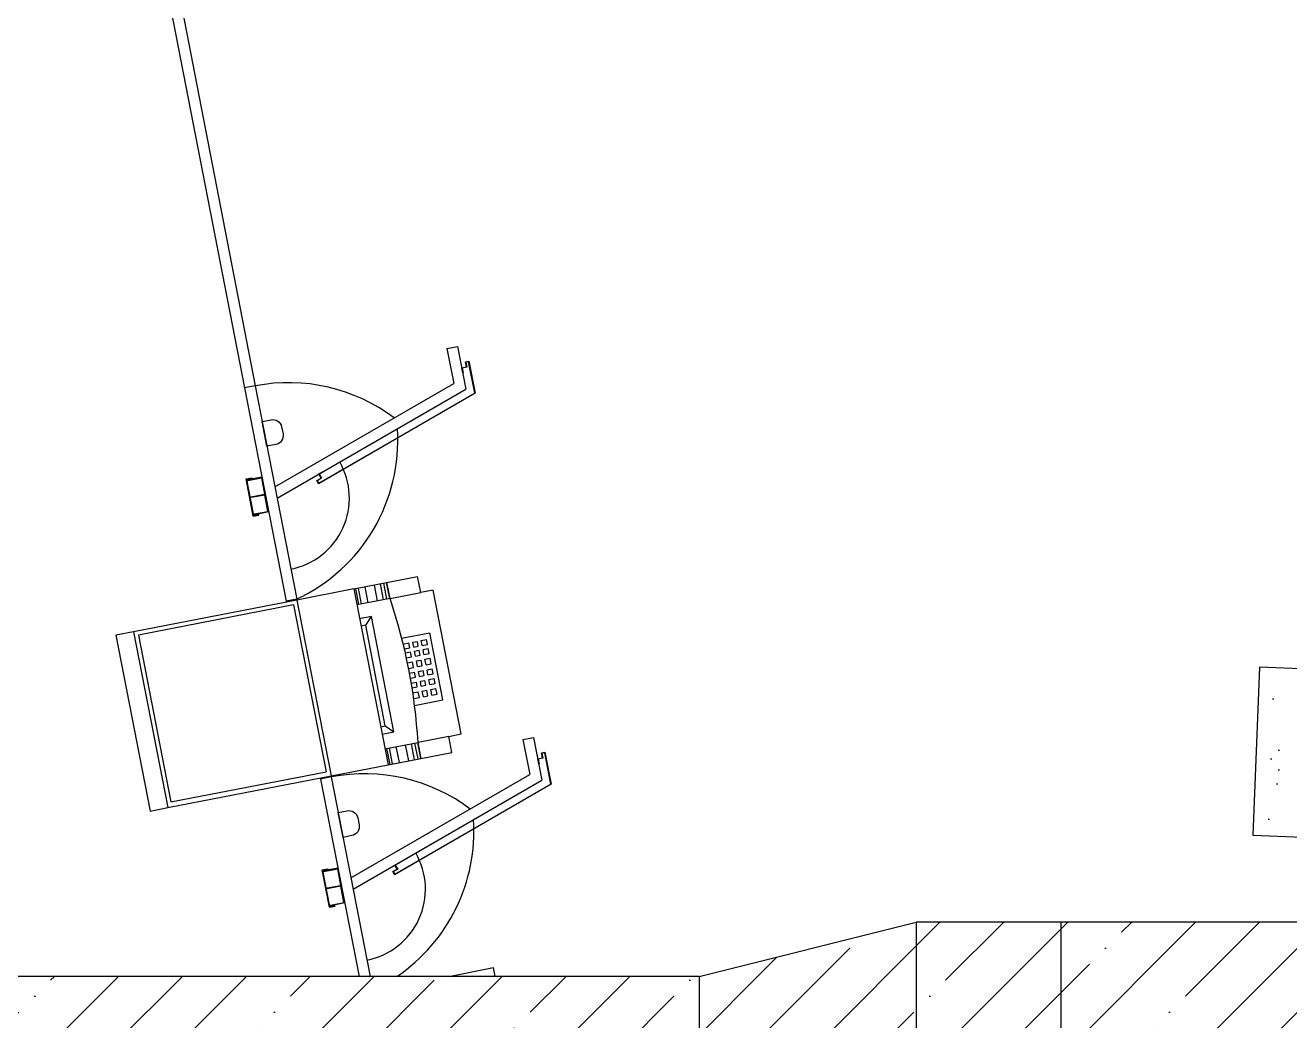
# Model space of a CAD drawing. Extents: x 372.3 to 443.5, y -41.5 to 0.6.
# Drawn here: x 412.201 to 415.698, y -26.789 to -24.038 of the extents above; entities that cross this region are included whole.
import ezdxf

# ---------------------------------------------------------------- set-up
doc = ezdxf.new("R2010")
doc.units = 0
doc.header["$MEASUREMENT"] = 0
for name, color, linetype in [('A1ALV70', 145, 'CONTINUOUS'), ('A1MOBI', 253, 'CONTINUOUS'), ('A2HACHU', 11, 'CONTINUOUS'), ('AC-DUTOS', 14, 'CONTINUOUS'), ('AC-DUTOSMANTIDOS', 252, 'CONTINUOUS'), ('AC-MOVEIS', 252, 'CONTINUOUS')]:
    doc.layers.add(name, color=color, linetype=linetype)

msp = doc.modelspace()

# ---------------------------------------------------------------- hatches: boundary and pattern name
at = {"layer": 'A2HACHU'}
h = msp.add_hatch(dxfattribs=at)
h.set_pattern_fill('AR-CONC,_O', color=256, scale=0.05, double=1)
h.set_pattern_definition([(50, (387.43742, -23.28168), (0.35863, -0.031376), [0.0375, -0.4125]), (355, (387.43742, -23.28168), (-0.0693757, 0.376096), [0.03, -0.33]), (100.4514, (387.4673, -23.2843), (0.2892547, 0.3447198), [0.03187, -0.350571]), (46.1842, (387.4374, -23.1817), (0.5336205, -0.0827595), [0.05625, -0.61875]), (96.6356, (387.4819, -23.1886), (0.467331, 0.487059), [0.047805, -0.525856]), (351.1842, (387.4374, -23.1817), (0.467331, 0.487059), [0.045, -0.495]), (21, (387.48742, -23.20668), (0.2984535, -0.2013094), [0.0375, -0.4125]), (326, (387.48742, -23.20668), (0.1216577, 0.362575), [0.03, -0.33]), (71.4514, (387.5123, -23.22346), (0.4201113, 0.1612652), [0.03187, -0.350571]), (37.5, (387.43742, -23.28168), (0.0060799, 0.1664469), [0, -0.326, 0, -0.335, 0, -0.33125]), (7.5, (387.43742, -23.28168), (0.1315348, 0.1972059), [0, -0.191, 0, -0.3185, 0, -0.12625]), (327.5, (387.32592, -23.28168), (0.2669112, -0.01127744), [0, -0.125, 0, -0.39, 0, -0.5175]), (317.5, (387.27592, -23.28168), (0.291593, 0.0500525), [0, -0.1625, 0, -0.259, 0, -0.3675])])
h.paths.add_polyline_path([(416.145, -26.298), (416.1636, -25.8334), (415.6141, -25.8114), (415.5955, -26.276)])
at = {"layer": 'AC-DUTOSMANTIDOS'}
h = msp.add_hatch(dxfattribs=at)
h.set_pattern_fill('ANSI35', color=256, style=0)
h.set_pattern_definition([(45, (43.55946, 56.62904), (-0.1767767, 0.1767767), []), (45, (43.73624, 56.62904), (-0.1767767, 0.1767767), [0.3125, -0.0625, 0, -0.0625])])
h.paths.add_polyline_path([(410.2303, -26.7016), (410.0165, -26.7433), (410.1884, -27.6267), (410.4022, -27.5851)])
h.paths.add_polyline_path([(410.6004, -26.666), (410.4136, -26.666), (410.2303, -26.7016), (410.4022, -27.5851), (410.5004, -27.566), (410.6004, -27.566)])
h.paths.add_polyline_path([(410.8118, -26.666), (410.6004, -26.666), (410.6004, -27.566), (410.8118, -27.566)])
h.paths.add_polyline_path([(414.0652, -26.666), (410.9618, -26.666), (410.9618, -27.566), (414.0652, -27.566)])
h.paths.add_polyline_path([(414.6652, -26.516), (414.0652, -26.666), (414.0652, -27.566), (414.6652, -27.716)])
h.paths.add_polyline_path([(415.0652, -26.516), (414.6652, -26.516), (414.6652, -27.716), (415.0652, -27.716)])
h.paths.add_polyline_path([(418.3369, -26.516), (415.0652, -26.516), (415.0652, -27.316), (415.1152, -27.316), (418.3369, -27.316)])
h.paths.add_polyline_path([(415.1152, -27.316), (415.0652, -27.316), (415.0652, -27.716, -0.414214), (415.1652, -27.816), (415.5652, -27.816), (415.5652, -27.766, 0.414214)])
h.paths.add_polyline_path([(418.9369, -26.516), (418.3369, -26.516), (418.3369, -27.316), (418.9369, -27.566)])
h.paths.add_polyline_path([(419.3369, -26.516), (418.9369, -26.516), (418.9369, -27.566), (419.3369, -27.566)])
h.paths.add_polyline_path([(417.3021, -25.9109), (417.2429, -25.7986), (417.3021, -25.6626), (417.237, -25.574), (417.2725, -25.4439), (417.2015, -25.3493), (417.2015, -25.2074), (417.1068, -25.1424), (417.0831, -25.0242), (416.9707, -25.0005), (416.8996, -24.9119), (416.7398, -24.9473), (416.6451, -24.8764), (416.5327, -24.9237), (416.4345, -24.9237), (416.4345, -25.1737), (416.5831, -25.1737), (416.6099, -25.1624), (416.6819, -25.2163), (416.7305, -25.2055), (416.7687, -25.2136), (416.9515, -25.339), (416.9515, -25.4327), (416.9991, -25.4961), (416.964, -25.6246), (417.0155, -25.6947), (416.9658, -25.8089), (417.0257, -25.9226), (416.9694, -26.0553), (417.0286, -26.2272), (416.9642, -26.3383), (417.0166, -26.4954), (417.0166, -26.516), (417.2666, -26.516), (417.2666, -26.4547), (417.237, -26.3661), (417.3021, -26.2538), (417.237, -26.0646)])
h.paths.add_polyline_path([(416.4345, -24.8651), (416.0645, -24.8651), (416.0645, -25.2351), (416.4345, -25.2351)])
h.paths.add_polyline_path([(421.4358, -25.88), (421.3619, -25.7325), (421.4255, -25.5602), (421.3618, -25.433), (421.3806, -25.368), (421.3806, -25.2351), (421.1306, -25.2351), (421.1306, -25.3326), (421.0944, -25.4575), (421.1534, -25.5753), (421.0899, -25.7475), (421.158, -25.8835), (421.0899, -26.0285), (421.158, -26.1962), (421.0854, -26.3775), (421.1353, -26.4636), (421.1353, -26.516), (421.3853, -26.516), (421.3853, -26.3011), (421.4275, -26.1956), (421.3627, -26.0358)])
h.paths.add_polyline_path([(421.4345, -24.8651), (421.0645, -24.8651), (421.0645, -25.2351), (421.4345, -25.2351)])
h.paths.add_polyline_path([(419.3869, -27.166), (419.3369, -27.166), (419.3369, -27.566, -0.414214), (419.4369, -27.666), (419.8369, -27.666), (419.8369, -27.616, 0.414214)])
h.paths.add_polyline_path([(419.8369, -27.666), (419.4369, -27.666), (419.4369, -30.3545), (419.8369, -30.3545)])
h.paths.add_polyline_path([(421.0645, -29.8866), (421.0215, -29.8866), (420.9609, -29.8607), (420.8917, -29.8952), (420.811, -29.8607), (420.7245, -29.8952), (420.6293, -29.8607), (420.5572, -29.8952), (420.4765, -29.8607), (420.3987, -29.8981), (420.3006, -29.8607), (420.2285, -29.901), (420.1449, -29.8607), (420.0613, -29.901), (419.9863, -29.8607), (419.8883, -29.8866), (419.8369, -29.8866), (419.8369, -30.1366), (419.9208, -30.1366), (419.9548, -30.1276), (420.0551, -30.1815), (420.2252, -30.0995), (420.41, -30.1701), (420.5558, -30.1), (420.7287, -30.1628), (420.8853, -30.1002), (420.9702, -30.1366), (421.0645, -30.1366)])
h.paths.add_polyline_path([(421.4345, -29.825), (421.0645, -29.825), (421.0645, -30.195), (421.4345, -30.195)])
h.paths.add_polyline_path([(419.8369, -30.3545), (419.4369, -30.3545), (419.5119, -30.7545), (419.7619, -30.7545)])
h.paths.add_polyline_path([(415.5652, -27.816), (415.1652, -27.816), (415.1652, -30.3545), (415.5652, -30.3545)])
h.paths.add_polyline_path([(416.0645, -29.8712), (416.0465, -29.8704), (416.0293, -29.8674), (416.0189, -29.8653), (416.0086, -29.8632), (415.9985, -29.8614), (415.9884, -29.8602), (415.9782, -29.8599), (415.9679, -29.8607), (415.9575, -29.8624), (415.9469, -29.8646), (415.9363, -29.8671), (415.9187, -29.8712), (415.8985, -29.874), (415.8789, -29.873), (415.8622, -29.8696), (415.8518, -29.8672), (415.8414, -29.8648), (415.8312, -29.8627), (415.821, -29.8612), (415.8108, -29.8606), (415.8008, -29.8612), (415.7908, -29.8627), (415.7808, -29.8648), (415.771, -29.8672), (415.7548, -29.8712), (415.7373, -29.874), (415.7206, -29.873), (415.7063, -29.8696), (415.6974, -29.8671), (415.6883, -29.8646), (415.679, -29.8624), (415.6695, -29.8607), (415.6596, -29.8599), (415.6492, -29.8602), (415.6385, -29.8614), (415.6273, -29.8632), (415.6158, -29.8653), (415.5959, -29.8688), (415.5787, -29.8706), (415.5652, -29.8711), (415.5652, -30.1211), (415.5908, -30.1222), (415.6137, -30.1251), (415.6345, -30.1293), (415.6534, -30.1342), (415.6707, -30.1394), (415.6866, -30.1443), (415.7015, -30.1483), (415.7155, -30.151), (415.7289, -30.152), (415.7418, -30.1515), (415.7542, -30.1499), (415.7662, -30.1476), (415.7778, -30.145), (415.7963, -30.1408), (415.8153, -30.1388), (415.8341, -30.1406), (415.8527, -30.1437), (415.8637, -30.1454), (415.8753, -30.1465), (415.8875, -30.1469), (415.9004, -30.146), (415.9144, -30.1438), (415.9295, -30.1404), (415.9462, -30.1363), (415.9647, -30.132), (415.9853, -30.1279), (416.0083, -30.1244), (416.034, -30.122), (416.0645, -30.1211)])
h.paths.add_polyline_path([(416.4345, -29.825), (416.0645, -29.825), (416.0645, -30.195), (416.4345, -30.195)])
h.paths.add_polyline_path([(415.1652, -29.6375), (415.1347, -29.6384), (415.1045, -29.6408), (415.0751, -29.6441), (415.0467, -29.6479), (415.0193, -29.6515), (414.993, -29.6546), (414.9678, -29.6566), (414.9437, -29.6571), (414.9207, -29.6555), (414.8988, -29.6524), (414.8778, -29.6483), (414.8575, -29.6436), (414.8377, -29.6389), (414.8185, -29.6349), (414.7995, -29.6319), (414.7806, -29.6305), (414.7618, -29.6311), (414.7428, -29.6334), (414.7236, -29.6367), (414.704, -29.6406), (414.6839, -29.6446), (414.6631, -29.6481), (414.6416, -29.6506), (414.6191, -29.6515), (414.5957, -29.6506), (414.5715, -29.6481), (414.5468, -29.6445), (414.5218, -29.6404), (414.4968, -29.6362), (414.4721, -29.6325), (414.4479, -29.6298), (414.4245, -29.6285), (414.402, -29.629), (414.3806, -29.6311), (414.36, -29.6341), (414.3404, -29.6376), (414.3216, -29.6412), (414.3037, -29.6444), (414.2865, -29.6467), (414.2699, -29.6475), (414.254, -29.6467), (414.2386, -29.6444), (414.2232, -29.6412), (414.2077, -29.6375), (414.1919, -29.6338), (414.1754, -29.6306), (414.158, -29.6284), (414.1395, -29.6275), (414.1197, -29.6284), (414.0988, -29.6306), (414.0772, -29.6338), (414.055, -29.6374), (414.055, -29.6374), (414.0333, -29.641), (414.0117, -29.644), (413.9908, -29.646), (413.9709, -29.6465), (413.9524, -29.6453), (413.935, -29.6425), (413.9185, -29.6388), (413.9026, -29.6346), (413.887, -29.6305), (413.8715, -29.6269), (413.8582, -29.6248), (413.8536, -29.6275), (413.8516, -29.6242), (413.8395, -29.6235), (413.8226, -29.6244), (413.8051, -29.6269), (413.7873, -29.6305), (413.7693, -29.6345), (413.7512, -29.6386), (413.7334, -29.6421), (413.7159, -29.6446), (413.699, -29.6455), (413.6828, -29.6446), (413.6603, -29.641), (413.6602, -29.6404), (413.6519, -29.6385), (413.6368, -29.6344), (413.6218, -29.6302), (413.6065, -29.6265), (413.5908, -29.6238), (413.5746, -29.6225), (413.5577, -29.623), (413.5403, -29.625), (413.5225, -29.6281), (413.5046, -29.6316), (413.4869, -29.6352), (413.4694, -29.6384), (413.4524, -29.6407), (413.4288, -29.6419), (413.4061, -29.6384), (413.3917, -29.6351), (413.3775, -29.6314), (413.363, -29.6276), (413.3481, -29.6242), (413.3325, -29.6217), (413.3158, -29.6205), (413.2978, -29.6209), (413.2783, -29.6227), (413.2571, -29.6254), (413.234, -29.6286), (413.2089, -29.6319), (413.1814, -29.6347), (413.1516, -29.6367), (413.1206, -29.6375), (413.1206, -29.8875), (413.1621, -29.8872), (413.1967, -29.8865), (413.2241, -29.8857), (413.2457, -29.8849), (413.2627, -29.8845), (413.2833, -29.8848), (413.3035, -29.8888), (413.3225, -29.8957), (413.335, -29.9007), (413.3482, -29.9057), (413.3621, -29.9104), (413.3767, -29.9144), (413.392, -29.9172), (413.4081, -29.9185), (413.425, -29.9179), (413.4425, -29.9159), (413.4604, -29.9128), (413.4786, -29.9093), (413.4968, -29.9058), (413.5149, -29.9029), (413.5327, -29.9009), (413.5499, -29.9005), (413.5665, -29.902), (413.5826, -29.9049), (413.5983, -29.9088), (413.6138, -29.9132), (413.6293, -29.9176), (413.645, -29.9214), (413.661, -29.9241), (413.6775, -29.9253), (413.6946, -29.9245), (413.7123, -29.9221), (413.7301, -29.9186), (413.7481, -29.9145), (413.7659, -29.9103), (413.7853, -29.9061), (413.7853, -29.9062), (413.8003, -29.9037), (413.8237, -29.9016), (413.8463, -29.9044), (413.8614, -29.9074, -0.000018), (413.8613, -29.9074), (413.875, -29.9105), (413.8897, -29.9139), (413.9052, -29.9168), (413.9217, -29.9188), (413.9395, -29.9194), (413.9487, -29.9188), (413.9511, -29.9184), (414.1274, -29.8841), (414.1304, -29.8998), (414.1499, -29.9026), (414.1677, -29.9063), (414.1851, -29.9104), (414.2022, -29.9144), (414.2195, -29.9178), (414.2371, -29.9201), (414.2553, -29.9208), (414.2745, -29.9195), (414.2945, -29.9166), (414.3154, -29.9126), (414.3371, -29.908), (414.3596, -29.9035), (414.3829, -29.8995), (414.4069, -29.8967), (414.4316, -29.8954), (414.4569, -29.8962), (414.4826, -29.8986), (414.5084, -29.9021), (414.5342, -29.9063), (414.5595, -29.9106), (414.5842, -29.9145), (414.608, -29.9174), (414.6307, -29.919), (414.652, -29.9187), (414.672, -29.917), (414.691, -29.9143), (414.7091, -29.9111), (414.7265, -29.9078), (414.7434, -29.905), (414.76, -29.9031), (414.7764, -29.9026), (414.7928, -29.9038), (414.8096, -29.9064), (414.8272, -29.9098), (414.8458, -29.9135), (414.8658, -29.9169), (414.8876, -29.9196), (414.9115, -29.921), (414.9379, -29.9206), (414.9669, -29.918), (414.9977, -29.9138), (415.0294, -29.9084), (415.0609, -29.9026), (415.0913, -29.8969), (415.1196, -29.8921), (415.1448, -29.8888), (415.1652, -29.8876)])
h.paths.add_polyline_path([(413.1206, -29.572), (412.7506, -29.572), (412.7506, -29.942), (413.1206, -29.942)])
h.paths.add_polyline_path([(415.5652, -30.3545), (415.1652, -30.3545), (415.2402, -30.7545), (415.4902, -30.7545)])
h.paths.add_polyline_path([(411.4257, -27.1627), (412.2457, -27.1627), (412.2457, -26.9827), (411.4257, -26.9827)], flags=24)
h.paths.add_polyline_path([(414.94, -27.6044), (414.94, -26.6872), (414.76, -26.6872), (414.76, -27.6044)], flags=24)
h.paths.add_polyline_path([(416.2946, -26.9892), (417.1146, -26.9892), (417.1146, -26.8092), (416.2946, -26.8092)], flags=24)
h.paths.add_polyline_path([(419.7119, -29.5811), (419.7119, -28.7611), (419.5319, -28.7611), (419.5319, -29.5811)], flags=24)
h.paths.add_polyline_path([(415.4402, -29.5811), (415.4402, -28.7611), (415.2602, -28.7611), (415.2602, -29.5811)], flags=24)

# ---------------------------------------------------------------- linework, layer by layer
at = {"layer": 'A1ALV70'}
msp.add_lwpolyline([(415.6141, -25.8114), (415.5955, -26.276), (416.145, -26.298), (416.1636, -25.8334)], close=True, dxfattribs=at)
at = {"layer": 'A1MOBI'}
for p, q in [((412.483, -23.3701), (412.8079, -25.0399)), ((412.5136, -23.3701), (412.8373, -25.0341))]:
    msp.add_line(p, q, dxfattribs=at)
at = {"layer": 'AC-DUTOS', "ltscale": 0.2}
for p, q in [((414.0652, -26.666), (414.6652, -26.516)), ((428.1425, -26.516), (414.6652, -26.516)), ((414.6652, -26.516), (414.6652, -27.716)), ((415.0652, -26.516), (415.0652, -27.716)), ((414.0652, -26.666), (410.4136, -26.666)), ((414.0652, -26.666), (414.0652, -27.566))]:
    msp.add_line(p, q, dxfattribs=at)
at = {"layer": 'AC-MOVEIS'}
for p, q in [((413.3674, -24.931), (413.3968, -24.9253)), ((413.3968, -24.9253), (413.4197, -25.0427)), ((413.3674, -24.931), (413.3861, -25.0274)), ((412.8373, -25.0341), (412.8079, -25.0399)), ((412.8373, -25.0341), (412.9519, -25.6231)), ((412.8916, -25.313), (413.3861, -25.0274)), ((412.8079, -25.0399), (412.9225, -25.6288)), ((412.8977, -25.3442), (413.4197, -25.0427)), ((412.812, -25.2912), (412.8277, -25.2881)), ((412.832, -25.3943), (412.812, -25.2912)), ((412.8143, -25.2928), (412.828, -25.2901)), ((412.8336, -25.3919), (412.8143, -25.2928)), ((412.8558, -25.2862), (412.8166, -25.2939)), ((412.8166, -25.2939), (412.8169, -25.2958)), ((412.8169, -25.2958), (412.8542, -25.2886)), ((412.8277, -25.2881), (412.828, -25.2901)), ((412.8542, -25.2886), (412.863, -25.3337)), ((412.8745, -25.3824), (412.8558, -25.2862)), ((412.8257, -25.341), (412.863, -25.3337)), ((412.8261, -25.343), (412.8257, -25.341)), ((412.8634, -25.3357), (412.8261, -25.343)), ((412.8722, -25.3809), (412.8634, -25.3357)), ((412.8349, -25.3881), (412.8722, -25.3809)), ((412.8745, -25.3824), (412.8353, -25.3901)), ((412.832, -25.3943), (412.8477, -25.3912)), ((412.8336, -25.3919), (412.8473, -25.3893)), ((412.8353, -25.3901), (412.8349, -25.3881)), ((412.8477, -25.3912), (412.8473, -25.3893)), ((413.11, -25.5954), (413.2862, -25.5611)), ((413.1217, -25.5931), (413.1303, -25.6373)), ((413.1405, -25.5895), (413.1491, -25.6336)), ((413.1662, -25.5845), (413.1748, -25.6286)), ((413.1826, -25.5813), (413.1912, -25.6254)), ((413.192, -25.5794), (413.2006, -25.6236)), ((413.1998, -25.5779), (413.2084, -25.6221)), ((413.2102, -25.6218), (413.2016, -25.5776)), ((413.2948, -25.6053), (413.2862, -25.5611)), ((412.9525, -25.626), (412.501, -25.7139)), ((412.9519, -25.6231), (412.9225, -25.6288)), ((412.9519, -25.6231), (412.9225, -25.6288)), ((413.11, -25.5954), (412.9525, -25.626)), ((412.9525, -25.626), (413.047, -26.1119)), ((413.11, -25.5954), (413.2045, -26.0813)), ((413.1147, -25.5945), (413.1233, -25.6387)), ((413.2102, -25.6218), (413.1186, -25.6396)), ((413.2102, -25.6218), (413.2948, -25.6053)), ((413.3292, -25.5986), (413.2948, -25.6053)), ((413.4065, -25.9961), (413.3292, -25.5986)), ((412.9434, -25.6395), (412.5144, -25.723)), ((412.9434, -25.6395), (413.0332, -26.1006)), ((413.1587, -25.6714), (413.126, -25.6778)), ((413.1427, -25.6956), (413.13, -25.698)), ((413.1427, -25.6956), (413.1587, -25.6714)), ((413.1968, -25.9739), (413.1427, -25.6956)), ((413.2207, -25.9903), (413.1587, -25.6714)), ((412.501, -25.7139), (412.4519, -25.7234)), ((412.4519, -25.7234), (412.5464, -26.2093)), ((412.501, -25.7139), (412.5955, -26.1998)), ((412.5144, -25.723), (412.6041, -26.1841)), ((413.2421, -25.7317), (413.3204, -25.7165)), ((413.3565, -25.9019), (413.3204, -25.7165)), ((413.2466, -25.7477), (413.2618, -25.7447)), ((413.2498, -25.7611), (413.2644, -25.7582)), ((413.2644, -25.7582), (413.2618, -25.7447)), ((413.273, -25.7426), (413.2856, -25.7401)), ((413.2756, -25.7561), (413.273, -25.7426)), ((413.2756, -25.7561), (413.2882, -25.7536)), ((413.2778, -25.7673), (413.2904, -25.7649)), ((413.2804, -25.7808), (413.2778, -25.7673)), ((413.2882, -25.7536), (413.2856, -25.7401)), ((413.293, -25.7784), (413.2904, -25.7649)), ((413.2965, -25.738), (413.3108, -25.7352)), ((413.2991, -25.7515), (413.2965, -25.738)), ((413.2991, -25.7515), (413.3135, -25.7487)), ((413.3013, -25.7627), (413.3157, -25.7599)), ((413.3039, -25.7762), (413.3013, -25.7627)), ((413.3135, -25.7487), (413.3108, -25.7352)), ((413.3183, -25.7734), (413.3157, -25.7599)), ((413.2524, -25.7723), (413.2666, -25.7695)), ((413.2554, -25.7857), (413.2692, -25.783)), ((413.2582, -25.7991), (413.2719, -25.7965)), ((413.2692, -25.783), (413.2666, -25.7695)), ((413.2749, -25.8122), (413.2719, -25.7965)), ((413.2804, -25.7808), (413.293, -25.7784)), ((413.283, -25.7943), (413.2957, -25.7918)), ((413.2861, -25.81), (413.283, -25.7943)), ((413.2987, -25.8076), (413.2957, -25.7918)), ((413.3039, -25.7762), (413.3183, -25.7734)), ((413.3066, -25.7897), (413.3209, -25.7869)), ((413.3096, -25.8055), (413.3066, -25.7897)), ((413.3096, -25.8055), (413.324, -25.8027)), ((413.324, -25.8027), (413.3209, -25.7869)), ((413.2614, -25.8148), (413.2749, -25.8122)), ((413.264, -25.8283), (413.2776, -25.8257)), ((413.2802, -25.8392), (413.2776, -25.8257)), ((413.2861, -25.81), (413.2987, -25.8076)), ((413.2887, -25.8235), (413.3013, -25.8211)), ((413.2913, -25.837), (413.2887, -25.8235)), ((413.2913, -25.837), (413.304, -25.8346)), ((413.304, -25.8346), (413.3013, -25.8211)), ((413.3123, -25.819), (413.3266, -25.8162)), ((413.3149, -25.8325), (413.3123, -25.819)), ((413.3149, -25.8325), (413.3292, -25.8297)), ((413.3292, -25.8297), (413.3266, -25.8162)), ((413.2665, -25.8419), (413.2802, -25.8392)), ((413.2688, -25.8554), (413.2828, -25.8527)), ((413.2711, -25.869), (413.2854, -25.8662)), ((413.2854, -25.8662), (413.2828, -25.8527)), ((413.294, -25.8505), (413.3066, -25.8481)), ((413.2966, -25.864), (413.294, -25.8505)), ((413.2966, -25.864), (413.3092, -25.8616)), ((413.3092, -25.8616), (413.3066, -25.8481)), ((413.3175, -25.8459), (413.3318, -25.8432)), ((413.3201, -25.8594), (413.3175, -25.8459)), ((413.3201, -25.8594), (413.3345, -25.8567)), ((413.3228, -25.8729), (413.3371, -25.8701)), ((413.3258, -25.8887), (413.3228, -25.8729)), ((413.3345, -25.8567), (413.3318, -25.8432)), ((413.3402, -25.8859), (413.3371, -25.8701)), ((413.2732, -25.8826), (413.2881, -25.8797)), ((413.2755, -25.8985), (413.2911, -25.8954)), ((413.2774, -25.9173), (413.3565, -25.9019)), ((413.2911, -25.8954), (413.2881, -25.8797)), ((413.2992, -25.8775), (413.3118, -25.8751)), ((413.3023, -25.8933), (413.2992, -25.8775)), ((413.3023, -25.8933), (413.3149, -25.8908)), ((413.3149, -25.8908), (413.3118, -25.8751)), ((413.3258, -25.8887), (413.3402, -25.8859)), ((413.1841, -25.9764), (413.1968, -25.9739)), ((413.1968, -25.9739), (413.2207, -25.9903)), ((413.1881, -25.9966), (413.2207, -25.9903)), ((413.3722, -26.0028), (413.2875, -26.0193)), ((413.3722, -26.0028), (413.4065, -25.9961)), ((413.3808, -26.047), (413.3722, -26.0028)), ((413.5777, -26.0118), (413.6071, -26.006)), ((413.5777, -26.0118), (413.5964, -26.1081)), ((413.6071, -26.006), (413.63, -26.1234)), ((413.1959, -26.0371), (413.2875, -26.0193)), ((413.2006, -26.0362), (413.2092, -26.0804)), ((413.2045, -26.0813), (413.3808, -26.047)), ((413.2077, -26.0348), (413.2162, -26.079)), ((413.2264, -26.0312), (413.235, -26.0754)), ((413.2522, -26.0262), (413.2608, -26.0703)), ((413.2686, -26.023), (413.2772, -26.0672)), ((413.278, -26.0212), (413.2865, -26.0653)), ((413.2858, -26.0196), (413.2944, -26.0638)), ((413.2961, -26.0635), (413.2875, -26.0193)), ((413.047, -26.1119), (413.2045, -26.0813)), ((412.5955, -26.1998), (413.047, -26.1119)), ((412.6041, -26.1841), (413.0332, -26.1006)), ((413.0476, -26.1149), (413.0182, -26.1206)), ((413.0476, -26.1149), (413.1548, -26.666)), ((413.1019, -26.3938), (413.5964, -26.1081)), ((413.0182, -26.1206), (413.1243, -26.666)), ((413.1079, -26.4249), (413.63, -26.1234)), ((412.5464, -26.2093), (412.5955, -26.1998)), ((413.0222, -26.372), (413.0379, -26.3689)), ((413.0423, -26.475), (413.0222, -26.372)), ((413.0246, -26.3735), (413.0383, -26.3709)), ((413.0439, -26.4727), (413.0246, -26.3735)), ((413.0661, -26.367), (413.0268, -26.3746)), ((413.0268, -26.3746), (413.0272, -26.3766)), ((413.0272, -26.3766), (413.0645, -26.3693)), ((413.0379, -26.3689), (413.0383, -26.3709)), ((413.0645, -26.3693), (413.0733, -26.4145)), ((413.0848, -26.4632), (413.0661, -26.367)), ((413.036, -26.4218), (413.0733, -26.4145)), ((413.0364, -26.4237), (413.036, -26.4218)), ((413.0737, -26.4165), (413.0364, -26.4237)), ((413.0825, -26.4616), (413.0737, -26.4165)), ((413.0452, -26.4689), (413.0825, -26.4616)), ((413.0848, -26.4632), (413.0456, -26.4708)), ((413.0423, -26.475), (413.058, -26.472)), ((413.0439, -26.4727), (413.0576, -26.47)), ((413.0456, -26.4708), (413.0452, -26.4689)), ((413.058, -26.472), (413.0576, -26.47)), ((413.3726, -26.666), (413.4965, -26.6419)), ((413.5012, -26.666), (413.4965, -26.6419))]:
    msp.add_line(p, q, dxfattribs=at)
for points in [[(413.0144, -25.2779), (413.0209, -25.2892), (413.0088, -25.2962), (413.0128, -25.3031), (413.4443, -25.0539), (413.4274, -24.9672), (413.4196, -24.9687), (413.4222, -24.9825), (413.4095, -24.985), (413.412, -24.9977), (413.411, -24.9979), (413.4083, -24.9842), (413.4211, -24.9817), (413.4184, -24.9679), (413.4282, -24.966), (413.4454, -25.0544), (413.0124, -25.3045), (413.0074, -25.2958), (413.0195, -25.2888), (413.013, -25.2775), (413.0252, -25.2705), (413.0257, -25.2714)], [(413.2247, -26.3587), (413.2312, -26.3699), (413.2191, -26.3769), (413.2231, -26.3838), (413.6546, -26.1346), (413.6377, -26.048), (413.6298, -26.0495), (413.6325, -26.0632), (413.6198, -26.0657), (413.6222, -26.0785), (413.6213, -26.0787), (413.6186, -26.0649), (413.6313, -26.0624), (413.6287, -26.0487), (413.6385, -26.0468), (413.6557, -26.1351), (413.2227, -26.3852), (413.2177, -26.3766), (413.2298, -26.3696), (413.2233, -26.3583), (413.2354, -26.3513), (413.2359, -26.3522)]]:
    msp.add_lwpolyline(points, close=True, dxfattribs=at)
for points in [[(412.8698, -25.201), (412.8564, -25.1323), (412.881, -25.1275, -0.414214), (412.9103, -25.1473), (412.9141, -25.1669, -0.414214), (412.8943, -25.1962)], [(413.0801, -26.2818), (413.0667, -26.213), (413.0913, -26.2083, -0.414214), (413.1206, -26.228), (413.1244, -26.2477, -0.414214), (413.1046, -26.277)]]:
    msp.add_lwpolyline(points, format="xyb", close=True, dxfattribs=at)
for centre, radius, start, end in [((412.9298, -25.5092), 0.484, 52.9927, 101.0105), ((412.7485, -25.185), 0.483, 294.9048, 3.9187), ((412.8978, -25.3443), 0.1999, 280.9663, 30.0546), ((411.7577, -26.1106), 1.5325, 3.4173, 18.6036), ((413.14, -26.59), 0.484, 52.9927, 101.0105), ((412.9588, -26.2658), 0.483, 304.0429, 3.9187), ((413.1081, -26.425), 0.1999, 280.9663, 30.0546)]:
    msp.add_arc(centre, radius, start, end, dxfattribs=at)

doc.saveas('drawing.dxf')
